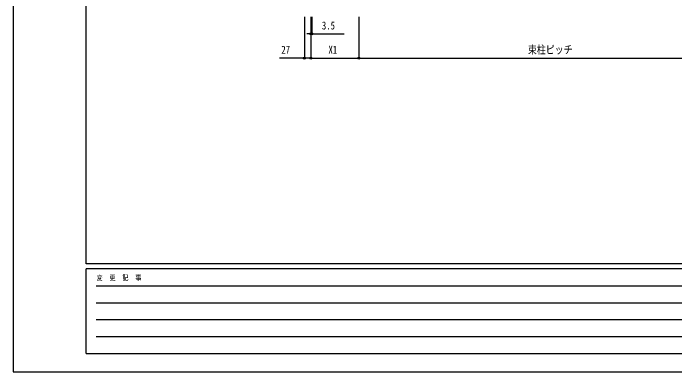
# Model space of a CAD drawing. Units: millimetres, scale not verified. Extents: x -4205 to 4205, y -2970 to 2970.
# Drawn here: x -4205 to -1478, y -2970 to -1491 of the extents above; entities that cross this region are included whole.
import ezdxf
from ezdxf.enums import TextEntityAlignment as Align

# ---------------------------------------------------------------- set-up
doc = ezdxf.new("R2010")
doc.units = ezdxf.units.MM
doc.header["$LTSCALE"] = 20
doc.layers.add('0-6_YKK_D', color=6, linetype='Continuous')
doc.layers.add('0-7_YKK_ZWAK', color=7, linetype='Continuous')
doc.styles.add('ＭＳ ゴシック', font='')
doc.styles.get('ＭＳ ゴシック').set_extended_font_data('MS Gothic')

msp = doc.modelspace()

# ---------------------------------------------------------------- linework, layer by layer
at = {"layer": '0-6_YKK_D'}
for p, q in [((-3005, -1506.23), (-3005, -1677.23)), ((-2978, -1506.23), (-2978, -1677.23)), ((-2978, -1506.23), (-2978, -1677.23)), ((-2978, -1506.23), (-2978, -1577.23)), ((-2974.5, -1506.23), (-2974.5, -1577.23)), ((-2780.5, -1506.23), (-2780.5, -1677.23)), ((-2780.5, -1506.23), (-2780.5, -1677.23)), ((-2978, -1576.23), (-2995, -1576.23)), ((-2978, -1576.23), (-2974.5, -1576.23)), ((-2974.5, -1576.23), (-2840.5, -1576.23)), ((-2978, -1676.23), (-2780.5, -1676.23)), ((-2780.5, -1676.23), (-1180.5, -1676.23))]:
    msp.add_line(p, q, dxfattribs=at)
msp.add_lwpolyline([(-2978, -1676.23), (-3005, -1676.23), (-3107.8, -1676.23)], dxfattribs=at)
for centre in [(-2978, -1576.23), (-2974.5, -1576.23), (-3005, -1676.23), (-2978, -1676.23), (-2978, -1676.23), (-2780.5, -1676.23), (-2780.5, -1676.23)]:
    msp.add_circle(centre, 4.25, dxfattribs=at)
at = {"layer": '0-7_YKK_ZWAK'}
for p, q in [((-3904.98, -2525), (-3904.98, 2775)), ((3895.02, -2525), (-3904.98, -2525)), ((-1304.98, -2545), (-3904.98, -2545)), ((-3904.98, -2895), (-3904.98, -2545)), ((-3862.48, -2615), (-1354.98, -2615)), ((-3862.48, -2685), (-1354.98, -2685)), ((-3862.48, -2755), (-1354.98, -2755)), ((-3862.48, -2825), (-1354.98, -2825)), ((-3904.98, -2895), (-1304.98, -2895))]:
    msp.add_line(p, q, dxfattribs=at)
msp.add_lwpolyline([(-4205, -2970), (4205, -2970), (4205, 2970), (-4205, 2970)], close=True, dxfattribs=at)

# ---------------------------------------------------------------- texts
at = {"layer": '0-6_YKK_D', "style": 'ＭＳ ゴシック', "width": 0.8}
for s, p in [('3.5', (-2932.5, -1568.23)), ('27', (-3099.8, -1668.23)), ('X1', (-2905.65, -1668.23)), ('束柱ピッチ', (-2083.7, -1668.23))]:
    msp.add_text(s, height=32.99, dxfattribs=at).set_placement(p, align=Align.BOTTOM_LEFT)
at = {"layer": '0-7_YKK_ZWAK', "style": 'ＭＳ ゴシック', "width": 0.8}
msp.add_text('変  更  記  事', height=21.99, dxfattribs=at).set_placement((-3861.31, -2600), align=Align.BOTTOM_LEFT)

doc.saveas('drawing.dxf')
